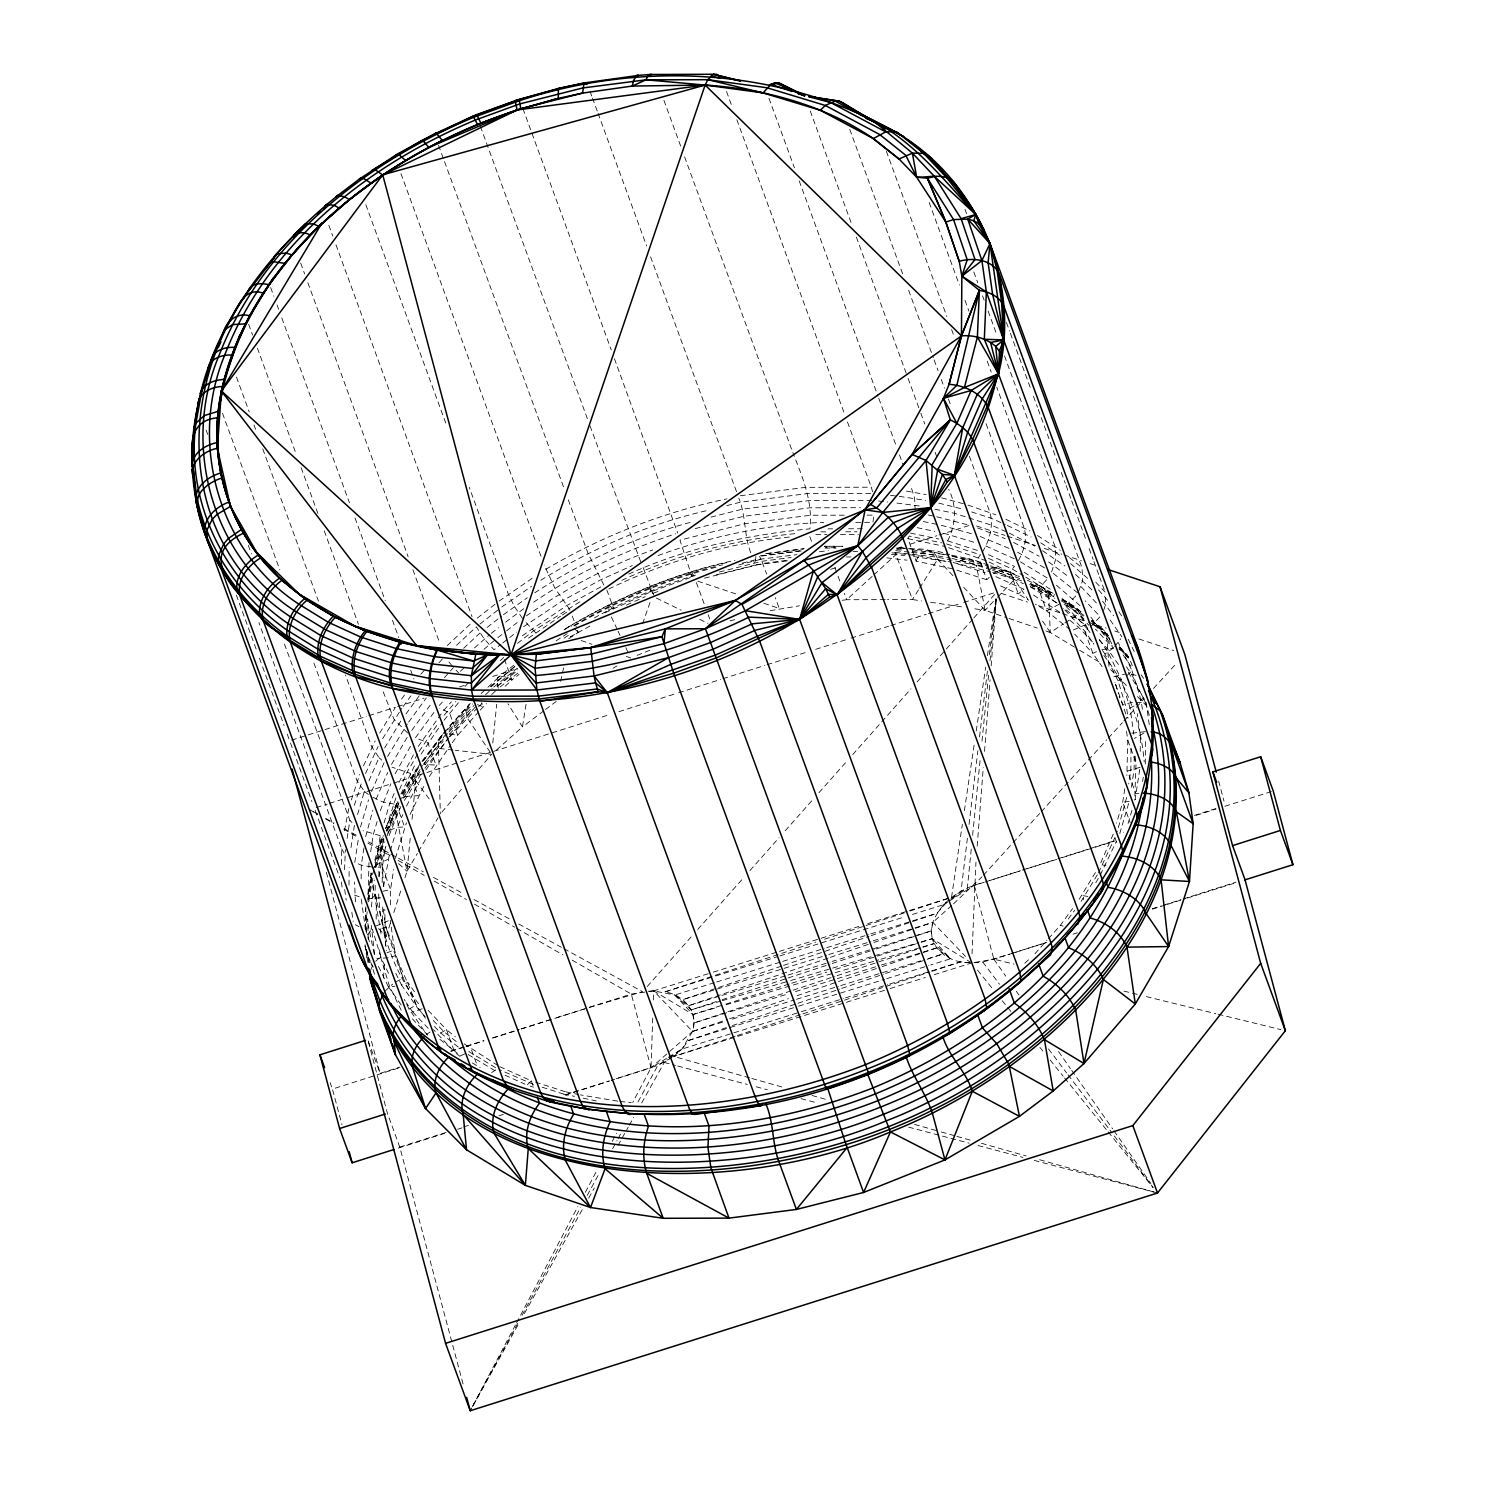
<?xml version="1.0" encoding="UTF-8"?>
<svg xmlns="http://www.w3.org/2000/svg" width="1485" height="1485" viewBox="0 0 1485 1485"><rect width="100%" height="100%" fill="white"/><g stroke="black" fill="none" stroke-linecap="round" stroke-linejoin="round"><path stroke-width="0.75" stroke-dasharray="5 3.75" d="M341.55 864.344L341.699 848.807L258.947 622.679M344.539 869.672L345.392 849.661M348.994 885.171L349.161 867.574M355.416 901.822L354.581 881.979M361.152 878.934L361.282 865.124L363.992 847.619M365.199 929.146L365.681 908.245M365.644 928.682L365.848 906.648M366.22 931.745L367.073 911.697M368.224 939.225L367.742 919.401M374.703 954.632L371.25 925.378M371.417 906.889L374.22 880.048M375.204 885.301L375.074 898.666L381.255 935.067M376.188 919.141L376.429 894.1L367.909 901.933M378.694 893.896C380.197 934.121 394.861 973.566 419.717 1005.215M378.861 876.243L378.935 867.407L383.446 838.171M382.183 882.424L382.332 867.11L385.413 847.044M382.74 906.908L382.592 922.556L386.601 950.697M390.406 904.885L390.555 889.571L393.636 869.505M1126.521 731.251L1127.82 740.365L1126.837 775.467M1131.032 748.384L1130.828 770.455L1128.749 783.95M1134.243 756.273L1134.113 769.638L1131.329 787.792M1135.06 755.995L1136.044 762.844L1134.707 800.155M1140.22 751.466L1140.387 735.595L1137.25 713.654M1145.288 764.033L1145.529 738.713M915.187 510.45L914.593 498.069L910.602 485.317M749.609 1077.85L673.837 1056.448L681.968 1049.06L692.548 1031.425C698.897 1011.972 683.545 994.523 664.872 991.924L713.004 976.035M972.025 953.816L975.942 862.339M652.713 1018.005L651.024 1067.789L632.721 1102.483M653.326 999.906L653.641 990.866L711.018 972.842M969.612 962.521C948.08 963.542 925.025 945.722 932.821 922.371C941.212 900.987 961.5 888.03 982.959 882.647M383.52 977.965L384.392 964.099M385.58 945.629L384.782 909.228M977.186 846.153L983.274 767.578M984.536 751.391L990.068 679.759M991.145 665.893L996.342 598.863M383.613 886.601L380.624 843.48L382.944 834.941M404.941 877.802L407.02 871.305L410.287 837.373M412.032 819.293L415.744 780.85L414.872 772.219L420.589 763.104M390.332 923.373L386.156 936.385L370.916 879.974L371.027 872.957L367.463 897.887M971.246 849.049L967.366 888.086L948.934 900.894M972.619 835.275L980.174 759.522M982.012 741.145L988.639 674.58M990.012 660.806L996.194 598.808L989.159 656.37M492.779 742.964L496.695 704.298M967.385 838.208L961.055 891.148L948.692 900.652M969.055 824.398L977.872 750.742M979.525 736.931L987.506 670.181M909.952 911.029L951.532 897.311L962.354 824.379M964.378 810.699L974.531 742.333M976.239 730.936L985.706 667.136M987.395 655.739L995.86 598.771L985.112 610.335L971.487 608.312M344.483 830.728L348.808 808.49M347.119 838.375L349.903 820.333L283.264 640.945M350.98 847.582L354.432 825.177L349.903 820.333M358.182 840.194L354.767 862.377L361.282 865.124L373.607 867.314M365.663 836.668L372.828 810.253M368.985 862.525L368.02 898.555L382.035 897.738M370.656 851.759L373.31 834.514L377.134 821.502M367.779 900.318L370.916 879.974L374.053 869.3M368.243 899.706L372.011 875.222M368.818 900.393L372.846 878.025M375.371 867.481L380.253 835.702L383.78 835.925M379.083 876.781L381.422 861.616L385.914 846.376M383.594 886.712L389.683 852.984M1124.776 788.832L1122.716 802.216L1116.553 823.154M1126.669 797.445L1117.258 831.526M1139.737 769.471L1135.097 799.635L1138.531 797.779M1142.596 781.537L1143.264 777.156M755.865 556.411L755.252 565.005L715.51 575.085M526.061 704.298L522.442 726.908L495.062 751.299M671.925 1057.654L657.892 1065.376L611.337 1080.3L651.024 1067.789L692.548 1031.425L694.015 1022.942L692.994 1014.496L674.821 995.006L653.641 990.866L644.806 991.534M951.774 905.442L932.821 922.371L931.373 930.854L932.172 938.724L950.549 958.772L930.724 964.953M560.606 681.392L563.558 667.99M1078.611 591.383L1082.751 580.208L1082.008 567.66L1004.027 354.562M351.332 799.951L359.76 774.372M354.284 805.427L361.783 782.038M357.532 814.597L364.4 791.338L356.994 780.739L313.224 661.159M360.502 827.015L368.521 799.802M380.327 810.662L390.815 783.783M384.021 822.913L389.683 803.719L395.214 790.985M374.777 860.242L381.014 839.062M370.582 877.561L371.844 873.291M374.981 862.655L382.313 837.039M386.267 827.479L395.864 797.928M374.684 867.166L383.743 839.471M373.032 868.539L376.577 864.678L384.411 838.115M376.002 867.351L384.429 841.791M387.139 835.888L396.384 804.48L382.889 801.993L371.343 796.517M389.126 835.48L400.764 806.596M390.314 850.849L397.256 827.312L402.806 814.56M395.363 858.367L406.426 822.783M1128.6 803.534L1119.801 833.401L1123.607 832.584M1128.08 823.488L1132.554 808.323M393.822 912.514L400.764 890.814M513.903 665.15L497.735 677.717L496.862 680.408L498.31 688.372M1103.578 610.521L1105.62 604.395L1105.471 594.056M642.578 623.793L650.04 602.446M370.081 971.728L372.104 966.438L374.758 975.107M982.457 552.03C989.585 540.28 993.855 525.616 989.808 512.065L969.111 455.524M1051.584 572.041L1055.872 558.768L1054.888 546.016L996.788 387.288M363.454 765.889L375.167 740.904M365.458 773.555L378.081 746.528M368.967 780.832L379.028 757.703L371.751 746.788L345.504 675.025M371.566 791.449L384.244 762.306L379.028 757.703M376.076 799.246L387.696 772.534M395.214 773.685L410.77 745.804M398.908 782.521L413.702 754.343M399.521 789.519L406.834 772.701L418.046 753.359M400.913 794.067L415.522 763.661M380.624 843.48L382.462 839.229M386.156 830.765L398.778 803.701M398.927 802.605L386.36 831.489L397.256 827.312L404.607 826.941L396.384 804.48M387.436 830.987L399.149 806.021M388.123 833.289L399.836 808.304M406.5 806.058L421.332 777.787M410.046 814.448L424.858 784.21M1100.775 862.785L1113.472 833.623M1098.436 872.902L1114.808 837.837M1100.311 874.962L1116.107 841.884M989.307 577.331L986.801 579.763L978.578 557.283L980.545 554.815L946.056 543.77C955.672 527.379 957.565 506.441 948.674 489.289M1018.432 560.606C1023.982 550.675 1027.49 538.647 1024.019 527.416L985.836 423.039M952.609 568.811L916.134 561.163L907.91 538.684L909.247 536.048L941.713 542.86M472.378 1406.666L515.425 1325.01M516.502 1322.968L577.851 1206.6M585.368 1192.307L597.211 1169.864M612.284 1141.278L616.591 1133.111M517.708 1323.395L470.225 1410.75L518.748 1323.673M522.107 1315.264L580.616 1207.583M587.243 1195.406L599.383 1173.057M612.637 1148.666L617.055 1140.554M618.15 1138.512L621.472 1132.424M638.03 1101.944L657.892 1065.376L667.155 1059.102M524.372 1313.557L583.03 1208.27M588.673 1198.135L594.316 1188.019M618.001 1145.492L628.155 1127.264M629.287 1125.24L633.798 1117.147M641.687 1102.965L664.259 1062.48L667.804 1059.789M379.714 733.052L395.01 708.048M382.61 738.695L401.785 708.364M384.652 747.976L400.764 721.097M387.585 756.533L407.28 723.993M391.483 764.478L409.08 734.091M418.213 746.528L441.138 713.932M419.16 751.429L437.667 724.086M421.09 754.064L442.678 722.1M401.952 793.807L416.487 768.71M397.943 801.436L385.599 828.519L397.479 801.529L395.363 809.585L407.02 871.305L417.359 853.467M402.454 793.658L417.471 768.655M402.918 794.679L419.494 766.074M403.307 795.867L422.501 765.517M403.679 798.169L420.292 771.383M400.709 798.485L405.182 796.443L419.048 772.497M404.384 800.471L423.615 770.065M425.879 769.954L447.542 739.047M429.313 776.525L450.902 744.56M418.51 851.48L438.038 817.808M1095.429 872.53L1078.036 901.135M1097.322 874.832L1081.136 901.414M1095.782 882.777L1099.178 876.911M918.454 589.953L912.44 599.55L887.492 599.624M919.642 588.041L937.666 559.251C933.007 543.733 911.864 551.585 900.467 547.352M1114.715 646.532L1120.729 638.81M916.134 561.163C921.61 546.164 938.037 550.805 949.602 554.74M1075.753 595.968L1063.409 608.442M401.563 699.064L405.498 693.662M403.103 706.582L410.955 695.815M405.962 713.969L420.274 694.386M408.635 722.118L426.362 697.857M411.753 730.416L431.931 702.795M433.898 712.484L415.373 737.859L427.754 742.556L435.959 765.035L423.671 764.515L446.28 733.553L457.696 735.261L478.634 711.816M444.108 715.25L455.747 701.588M444.034 720.244L458.438 702.758M421.944 761.23L445.76 730.119M422.687 761.508L445.945 731.567M423.541 760.524L442.437 734.648L469.297 704.558L447.282 728.43M423.819 763.736L447.412 733.701M425.527 764.181L443.254 741.071M424.933 768.265L448.563 738.175M448.86 737.265L475.905 706.322M452.257 742.704L457.696 735.261L449.472 712.8L439.82 708.159M1048.41 938.706L1060.383 925.303L1072.597 908.56M1068.235 919.067L1074.676 910.249M542.155 1087.187L563.706 1094.092L565.451 1091.772L578.333 1094.464M669.568 1058.452L681.968 1049.06L688.483 1040.502L730.082 1026.339M871.194 935.624L936.905 913.294L946.929 902.026M367.593 934.696L371.194 930M1143.784 697.282L1136.006 704.855M1046.721 579.707L1038.442 588.524L1046.665 611.003L1069.85 629.473M441.843 812.091L461.464 789.333M467.497 782.335L491.628 754.343L455.264 750.278M647.2 986.523L691.676 936.33M697.802 929.406L743.818 877.486M749.944 870.563L779.087 837.688M785.231 830.765L812.833 799.598M818.959 792.674L846.58 761.527M852.706 754.603L910.992 688.836M917.117 681.931L944.738 650.764M946.261 649.038L972.341 619.616M973.863 617.89L996.88 591.921M420.83 674.209L425.434 669.048M438.947 662.848L443.532 657.707M444.423 677.624L448.953 672.575M450.456 670.886L453.463 667.508M439.337 705.412L442.252 702.127M443.737 710.368L451.347 701.848M465.046 686.497L469.613 681.374M447.468 729.859L470.671 704.8M449.212 730.267L472.731 703.927M448.953 731.994L474.031 705.449M449.398 734.203L472.861 709.162M450.103 736.467L476.889 708.345M480.138 710.146L486.505 703.649M1034.952 953.778L1046.925 940.376M953.481 903.901L981.956 876.874M983.516 875.166L1011.582 844.334M1013.141 842.626L1039.667 813.502M1041.226 811.794L1106.733 739.846M1108.293 738.119L1122.344 722.712M1123.904 720.986L1134.818 708.995M1136.378 707.287L1144.174 698.73M1153.529 688.446L1176.937 662.755M499.795 1066.694L531.277 1080.82L527.027 1085.071L533.542 1087.168M384.819 991.312L392.653 984.091M997.475 597.341L1014.478 579.466L1009.392 572.263L990.625 565.729M1127.022 675.489L1132.015 670.737L1118.298 642.634M447.263 645.529L471.989 622.512M456.582 645.251L476.314 626.874L484.184 638.884L494.041 649.762L500.983 644.341M463.654 648.258L479.971 633.037M474.476 647.924L489.549 634.708M460.369 671.276L465.418 666.561M483.943 649.298L496.046 639.088M500.315 660.639L503.712 657.484M470.17 703.407L465.752 709.366L466.995 717.552L490.403 752.505M481.14 693.532L486.208 688.817M487.897 687.239L499.74 676.213L506.849 677.216L511.935 679.963L519.008 674.431M490.31 686.497L514.961 666.264M491.052 686.868L514.924 666.468M485.558 694.72L492.129 688.576M493.781 687.054L517.077 668.361M497.048 686.348L517.69 668.733M478.523 706.804L481.827 703.723M491.721 694.516L496.658 689.912M505.16 686.274L511.935 679.963L504.454 659.526M1024.78 963.245L1029.866 958.512M375.649 961.352L380.513 956.841L379.25 948.024M872.178 576.384L846.654 599.717L842.144 600.293M873.867 574.843L895.993 554.61L904.773 555.594M1090.454 626.967L1100.162 616.609L1085.275 600.868M442.437 734.648L438.316 740.105L440.34 813.836M565.024 629.324L569.832 626.02C621.194 595.986 676.677 572.672 735.001 560.309M1113.509 647.831L1104.951 654.031L1118.094 680.984L1126.855 709.607L1128.08 718.165M477.279 618.131L497.327 602.465M499.146 601.035L534.526 576.7M479.952 624.034L499.944 608.423M501.763 606.994L531.426 586.389M487.191 627.394L501.652 616.108M503.452 614.697L527.286 597.712M491.331 633.297L498.477 627.71M505.642 622.122L523.964 608.553M497.809 637.715L504.863 632.202M506.626 630.828L517.207 622.549M502.71 642.968L507.926 638.903M509.671 637.548L516.613 632.127M523.555 626.707L562.759 600.553L600.812 579.744L632.332 565.562M522.386 635.747L566.527 605.676L603.931 585.201L588.116 553.571L568.217 499.647M517.485 643.358L533.542 630.809L582.027 600.497M528.493 638.123L560.495 616.256M497.586 686.126L517.615 670.477M500.129 686.961L520.177 671.294M988.472 565.024C978.448 562.499 965.584 553.497 956.878 563.706L985.242 572.783M491.646 1072.597L497.456 1068.792M497.735 677.717L499.74 676.213M543.751 710.851L522.442 726.908L507.963 703.779M545.515 709.514L556.17 701.477M1143.858 733.07L1134.41 738.453M912.458 914.426L943.402 904.736L947.077 902.175M430.056 1032.019L426.678 1034.358L409.08 1009.095L404.328 999.349M669.011 1057.84L681.968 1049.06L799.134 1012.38M540.781 580.264C592.589 548.262 649.335 523.5 708.865 510.172M534.73 592.831C583.327 561.07 636.991 536.289 693.198 521.625M533.635 602.205C577.201 572.467 625.63 550.415 675.582 533.802M526.321 615.904C565.507 588.858 607.829 566.082 652.695 549.951M562.407 614.994L570.073 609.964L554.944 588.227L544.178 564.968M564.077 629.788L569.832 626.02L571.762 626.559M556.077 640.852L567.214 633.649M564.059 638.197L569.683 634.503L570.444 636.731L591.828 625.037M568.699 638.736L578.296 632.443L576.05 626.317M1045.923 631.014L1050.266 632.499L1063.074 624.145M1064.912 622.957L1079.558 613.416L1083.159 616.312M376.577 864.678L387.789 859.407M993.465 573.841C1001.465 566.695 1011.545 572.653 1019.397 576.737M943.402 904.736L947.244 902.323M949.156 901.117L974.16 885.45L987.339 881.273M1090.046 632.647L1087.558 629.083L1084.644 630.884L1092.867 653.363L1102.148 666.672M666.487 1058.415L651.024 1067.789L631.311 994.059L571.001 959.496M668.436 1057.246L681.968 1049.06M613.027 668.25L616.943 665.967M409.08 1009.095L416.19 1004.955C405.256 972.192 384.838 942.381 383.334 906.871M1134.039 705.988L1126.855 709.607M1073.339 629.956L1085.052 624.962L1088.208 628.303M545.775 569.33C601.852 536.141 663.108 512.139 726.926 498.867M568.718 626.893C618.818 597.824 672.594 574.342 729.358 562.035M573.767 625.463C620.303 598.659 670.051 576.57 722.62 564.838M574.435 625.872C619.858 599.903 668.343 578.352 719.445 566.49M594.371 617.89C627.32 599.439 662.588 584.96 698.748 574.157M604.952 612.804L650.764 591.828L694.015 576.254L691.472 571.335L692.214 575.827M376.113 925.972L388.346 920.793M434.474 1026.469L440.637 1033.003L446.447 1029.662L455.357 1036.771M1099.234 639.552L1108.014 652.156L1121.286 679.35L1114.919 682.339M395.771 981.826L403.159 978.244L394.472 949.88L386.249 927.401L379.362 928.886M1096.487 651.692L1092.867 653.363L1074.657 634.114M628.73 574.064C685.754 548.206 747.697 534.73 809.863 528.864C813.093 502.19 802.475 476.759 792.804 452.554M621.807 580.338C677.253 554.351 737.47 539.129 798.317 533.319M608.85 588.97C665.855 561.311 727.557 542.953 790.67 536.92M626.354 605.137L632.629 602.316M634.726 601.369L645.195 596.673M422.204 1008.779L412.737 1011.953L406.37 1002.802M1059.083 604.246L1046.665 611.003L1035.323 604.154M637.084 655.368L652.082 649.372M386.898 952.85L394.472 949.88L390.258 920.199M1140.072 767.318L1127.523 770.993L1135.747 793.473L1143.896 793.138M1113.899 676.696L1125.073 674.06M658.115 555.538C711.111 536.233 767.281 524.242 823.692 522.404M657.966 591.513L651.469 593.851L649.353 586.482L652.88 593.499M649.168 991.497L653.641 990.866L692.548 1031.425L727.409 1019.508M729.581 1018.766L788.405 998.644M797.111 995.655L836.333 982.253M838.505 981.511L879.9 967.348M882.071 966.605L936.552 947.968L950.549 958.772L933.991 943.625L922.946 946.873M714.471 982.662L674.821 995.006L688.762 1005.642L828.24 958.066M830.412 957.305L871.806 943.179M873.997 942.437L913.219 929.053M915.391 928.311L932.821 922.371L965.51 956.433M732.272 1025.597L795.774 1004.008M797.965 1003.266L839.582 989.121M841.772 988.36L883.371 974.216M885.561 973.473L924.988 960.071M927.16 959.329L942.492 954.112L927.011 958.902M395.79 973.306L401.488 984.963L407.967 982.476L414.612 991.999M781.407 966.141L682.859 999.646L826.644 955.189M783.597 965.399L869.003 936.367M391.669 956.878L394.936 955.765L403.159 978.244L416.19 1004.955L425.471 1018.264M715.195 975.311L815.859 942.084M824.602 939.188L907.762 911.753M674.821 995.006L691.249 1009.837L719.891 1000.426M722.1 999.702L785.973 978.689M788.182 977.947L830.041 964.192M832.231 963.468L874.09 949.695M876.298 948.971L931.373 930.854L832.12 961.445M790.892 990.922L694.015 1022.942L786.604 994.319M793.083 990.198L834.923 976.369M837.113 975.645L920.793 947.987M922.983 947.263L933.991 943.625M735.112 1036.233L673.837 1056.448L735.613 1037.05M737.303 1035.509L800.768 1014.571M802.939 1013.847L842.329 1000.853M844.519 1000.129L929.87 971.97M932.06 971.264L960.517 961.872L969.482 962.725M398.37 1068.105L332.436 1089.062L341.995 1124.813M451.106 1051.343L464.304 1047.148M466.494 1046.461L484.073 1040.874M492.871 1038.071L519.23 1029.699M521.439 1028.994L587.373 1008.037L554.183 1018.413M589.564 1007.331L642.597 991.702L563.409 948.414M985.168 881.942L1020.399 870.73M1022.59 870.043L1055.631 859.537M1057.84 858.831L1115.087 840.621M1194.367 815.395L1216.382 808.397M398.296 1148.109L444.442 1133.445M457.621 1129.25L462.021 1127.858M565.302 1095.02L609.258 1081.061M973.937 962.763L982.773 962.076L1009.262 954.261M1011.471 953.556L1046.702 942.344M1152.397 908.727L1161.214 905.924M1163.423 905.237L1181.039 899.632M1183.229 898.926L1236.077 882.109M291.561 740.161L366.702 716.364M368.911 715.659L395.437 707.268M397.646 706.563L424.153 698.154M459.515 686.961L466.142 684.863M492.667 676.455L516.966 668.751M830.783 569.33L837.41 567.233M897.07 548.318L901.488 546.925M910.324 544.123L936.849 535.732M939.058 535.027L970.002 525.226M316.231 807.58L327.275 804.072M329.503 803.366L344.966 798.466M347.174 797.779L364.846 792.173M367.055 791.468L391.372 783.764M393.581 783.059L610.149 714.452M618.985 711.649L676.436 693.458M678.645 692.752L720.633 679.443M722.842 678.738L764.831 665.447M767.04 664.742L806.819 652.138M815.673 649.335L848.807 638.828M851.016 638.142L888.587 626.243M890.796 625.538L926.157 614.326M928.366 613.639L961.519 603.133M963.728 602.427L994.672 592.626M653.641 990.866L692.994 1014.496L723.715 1004.77M725.905 1004.083L789.537 983.905M791.746 983.218L826.848 972.1M835.628 969.315L919.011 942.901M921.201 942.195L932.172 938.724L971.728 962.93L993.855 959.162L1013.642 952.906M989.548 880.586L1024.724 869.467M1026.933 868.781L1059.919 858.367M1062.109 857.662L1114.901 840.993M1196.26 815.302L1216.066 809.065M1224.847 806.281L1273.239 791.004M463.06 1383.927L399.762 1147.07L387.436 1113.36L367.742 1039.649L380.067 1073.358L399.911 1067.084M450.586 1051.102L463.821 1046.925M466.03 1046.22L483.646 1040.669M492.463 1037.885L518.915 1029.532M521.124 1028.845L551.975 1019.1M589.452 1007.275L631.311 994.059L646.94 991.813M1015.851 952.219L1046.628 942.492M1073.024 934.158L1077.423 932.766M1152.193 909.154L1165.391 904.996M1167.581 904.309L1185.178 898.741M1187.369 898.054L1235.761 882.777M399.762 1147.07L446.057 1132.461M463.691 1126.892L470.3 1124.813M498.941 1115.773L503.359 1114.381M565.061 1094.909L609.147 1080.987M713.227 972.155L777.212 952.052M779.421 951.365L858.85 926.417M867.685 923.633L907.391 911.159M909.6 910.472L951.532 897.311M664.872 991.924L713.505 976.703M715.714 975.998L777.602 956.637M779.811 955.932L903.604 917.192M801.343 1011.693L843.35 998.551M845.559 997.846L887.566 984.703M889.775 984.017L960.517 961.872M737.822 1036.363L887.881 989.251M890.09 988.564L925.396 977.483M934.213 974.717L971.728 962.93M716.68 981.975L780.535 962.057M782.744 961.37L824.583 948.321M826.792 947.634L868.632 934.585M870.823 933.898L936.905 913.294M688.483 1040.502L796.387 1006.849M798.596 1006.162L884.485 979.376M886.675 978.689L928.515 965.64M828.853 954.502L870.897 941.509M873.106 940.822L912.922 928.515M915.131 927.828L932.821 922.371M795.44 991.59L835.127 979.32M837.317 978.634L879.213 965.696M881.422 965.009L936.552 947.968M692.548 1031.425L723.511 1021.847M732.365 1019.118L794.289 999.962M796.517 999.275L838.542 986.263M840.751 985.576L924.802 959.588M688.762 1005.642L719.65 996.138M721.858 995.451L785.806 975.719M788.015 975.051L829.911 962.132M691.249 1009.837L719.984 1001.354M722.193 1000.704L788.516 981.139M790.725 980.49L918.918 942.641M921.127 941.991L932.172 938.724M692.994 1014.496L717.311 1007.35M726.165 1004.751L878.712 959.867M880.939 959.217L920.737 947.523M726.74 505.642L740.143 502.246L807.394 493.577L870.767 493.447M710.962 517.114L742.017 509.244L808.824 500.631L871.769 500.519M695.277 528.586L743.614 516.335L809.752 507.814L860.446 507.703M742.277 563.131L755.327 559.826L796.981 554.648M738.732 564.931L761.081 559.27L766.706 574.138M719.408 572.022L761.935 561.256L791.152 557.488M704.558 578.185L762.789 563.446L789.76 559.956M729.952 620.86L736.671 619.152M770.269 610.669L799.45 605.806M1101.87 649.613L1113.416 648.11L1095.466 629.139M1052.958 593.276L1039.351 585.647L1029.551 586.445L1057.116 603.058M382.889 891.278L390.555 889.571L382.332 867.11L378.935 867.407M1131.811 733.163L1147.682 731.362M405.182 796.443L418.195 795.7L409.971 773.24L392.021 767.188M1129.231 801.417L1122.716 802.216L1130.196 822.634M388.198 957.769L376.837 958.493M740.365 495.749L805.538 487.34L871.324 487.21L873.031 493.447M765.796 553.627L804.22 548.67M767.151 553.589L803.756 548.875M760.32 555.836L802.605 550.378M761.712 556.058L801.881 550.879M819.404 551.752L828.389 550.582M787.403 560.866L755.252 565.005L753.749 560.922M378.471 966.438L388.272 986.523L394.899 986.337M844.352 515.184L810.235 515.258L744.987 523.667L679.944 540.15L691.954 576.588M867.091 515.146L873.923 515.128L872.939 522.312L852.798 522.349M828.11 528.846L832.677 528.827M848.659 528.79L862.358 528.771M820.815 531.853L827.59 531.834M845.689 531.797L856.994 531.779M815.785 534.526L826.996 534.507M840.436 534.489L858.367 534.452M824.565 546.332L842.849 546.294L824.342 546.22L826.421 547.705L835.442 547.687M824.917 548.076L836.148 548.058M853.021 551.585L857.587 551.585M891.464 554.629L895.993 554.61L912.44 599.55L921.517 600.905M846.413 556.968L850.905 556.949M885.208 599.624L846.654 599.717L844.297 593.295M1102.928 865.161L1105.972 865.198M1149.316 715.287L1145.399 702.461L1131.032 702.572L1123.143 704.8L1119.133 696.576M354.451 895.047L360.985 897.348L365.421 928.571L372.401 929.294L381.385 958.679L390.072 976.462M906.407 491.108L926.213 494.616M890.536 495.396L897.088 496.12M899.279 496.361L925.582 500.371M878.6 501.02L887.77 502.041M896.94 503.062L919.66 506.014M899.724 547.724L926.714 550.712L949.398 555.464M896.346 548.095L903.251 548.856M912.44 549.877L944.052 554.48M896.68 549.45L903.325 550.174M912.198 551.158L951.031 558.323M909.377 552.16L894.063 550.471L895.993 554.61M911.567 552.42L935.643 555.093M895.102 552.439L936.738 557.061L976.369 565.377L985.112 610.335L1006.83 617.723M892.002 552.81L919.623 555.891L945.926 561.404M913.535 556.559L950.883 562.017M886.823 557.896L907.112 560.161M439.356 748.496L452.999 750.018M617.723 1101.165L580.487 1094.909M619.969 1101.425L631.255 1102.668M1087.874 896.439L1082.101 895.548L1083.604 899.632M930.612 602.26L962.41 606.975M1092.793 624.684L1100.96 627.45L1107.439 634.002M380.253 835.702L363.12 830.69M941.638 497.846L965.751 504.362M938.78 503.137L962.874 509.151M934.937 509.206L954.577 513.327L991.405 525.133L1007.35 532.28M928.106 514.942L934.603 516.297M936.757 516.761L969.055 525.189M923.28 521.513L939.077 524.818M941.341 525.3L971.654 533.765M917.08 527.658L934.863 531.389M943.755 533.245L975.404 542.656M910.509 533.096L938.91 539.055M907.91 538.684L944.386 546.332M951.774 555.186L969.111 558.824L983.348 563.91M951.662 555.947L988.62 566.286M952.813 556.318L972.489 560.439L976.369 565.377M952.293 558.49L988.323 567.586M953.073 562.481L990.421 571.762M563.706 1094.092L574.528 1096.357M583.197 1098.176L596.19 1100.905M974.16 885.45L993.855 959.162L1014.032 964.118M1123.904 991.089L1137.361 994.393M1146.327 996.602L1215.844 1013.661M1218.09 1014.218L1280.868 1029.625M1126.41 666.765L1131.626 674.246L1137.566 675.731M664.259 1062.48L675.471 1065.432M677.717 1066.026L747.215 1084.421M756.181 1086.797L767.392 1089.767M801.028 1098.659L816.713 1102.817M908.634 1127.152L969.167 1143.172M978.132 1145.548L1022.979 1157.409M1034.191 1160.379L1157.502 1193.012L1037.143 1159.024M751.837 1078.481L783.059 1087.28M812.017 1095.466L827.628 1099.865M914.556 1124.405L939.077 1131.329M941.304 1131.96L954.669 1135.747M956.897 1136.378L970.28 1140.146M981.418 1143.283L1026.005 1155.887M1060.383 925.303L1063.074 926.139M967.942 505.067L995.841 514.775M971.598 511.954L991.219 518.228L1005.271 524.539M977.631 527.936L1005.178 538.647M980.119 536.475L1009.28 548.466M947.653 540.874L978.114 550.638M948.674 547.705L986.968 561.052M992.036 566.695L1009.392 572.263M990.755 566.954L1020.084 578.76M990.495 568.272L1012.325 575.27M961.222 560.365L990.514 569.739M992.611 570.407L1021.569 580.876M992.611 572.467L1014.478 579.466L1028.53 600.293M956.897 570.184L986.801 579.763M535.547 1082.175L565.451 1091.772L566.954 1095.856M533.523 1084.421L499.443 1069.683M976.573 525.968L1004.974 535.38M1007.164 536.104L1035.546 545.515M1044.289 548.41L1061.775 554.202M1063.947 554.926L1081.433 560.717M1090.157 563.613L1094.538 565.061M1001.243 593.369L1027.453 602.056M1038.386 605.676L1060.216 612.915M1062.406 613.639L1086.426 621.602M1088.616 622.326L1106.102 628.118M1114.827 631.014L1119.207 632.462M1138.865 638.977L1173.818 650.56M697.802 581.192L737.414 594.427M763.828 603.263L779.235 608.404L775.318 597.694M1009.002 618.465L1037.235 628.062M581.192 640.518L591.958 644.304M626.354 656.426L630.661 657.929M477.427 704.614L483.126 706.804L481.623 702.721M1005.902 519.286L1029.81 530.906M1007.294 525.43L1031.128 537.032M1009.354 533.171L1034.859 546.09M1013.568 542.415L1039.203 556.244M1017.559 552.179L1047.835 569.794M985.817 545.997L1014.348 558.787M988.472 554.722L1014.515 566.416L1010.06 571.409L1018.283 593.889L1027.75 599.587M988.49 558.379L1012.306 569.071L1023.759 575.976M989.066 561.998L1019.527 577.108M1027.379 580.319L1043.38 587.503L1048.688 594.817L1050.266 632.499L1077.72 649.093M1030.404 583.382L1054.183 595.225M1029.606 584.496L1053.515 596.098M996.788 571.744L1023.406 583.679M1030.571 586.686L1054.48 598.307M995.822 576.681L1023.945 589.304L1018.283 593.889L999.386 585.406M504.974 1075.196L525.022 1084.18M656.389 598.065L681.132 610.205M699.676 619.319L707.918 623.366M1119.115 649.261L1123.867 651.692L1128.749 657.224L1119.523 647.479M355.305 924.71L358.962 926.677M325.846 818.551L333.976 822.987M344.13 828.537L358.33 836.315M368.484 841.865L388.792 852.965M390.815 854.079L423.318 871.825M433.453 877.375L463.914 894.026M474.068 899.576L510.617 919.568M518.748 924.004L561.386 947.3M325.698 818.885L333.735 823.507M343.796 829.261L357.866 837.336M367.909 843.09L390.035 855.768M398.073 860.372L424.209 875.37M434.27 881.125L466.438 899.557M474.476 904.179L514.701 927.215M516.706 928.366L562.945 954.874M1037.532 535.547L1060.309 550.341M1040.744 542.823L1061.552 556.411M1042.507 550.712L1064.838 565.915M1048.651 561.943L1068.532 576.681M1020.381 561.794L1047.835 578.333M1024.149 572.226L1050.211 589.248M1062.517 599.049L1082.992 613.138M1025.671 577.127L1040.948 586.334L1053.552 596.376M1039.351 585.647L1054.536 594.798M1062.128 599.383L1074.008 605.973L1082.695 613.491M1061.886 599.884L1077.275 609.166L1089.396 631.626M1061.218 600.738L1078.574 611.207M1034.618 585.276L1055.241 597.712M1030.887 583.958L1056.28 602.743M1064.114 604.117L1079.558 613.416M1033.616 595.132L1059.733 612.21M1079.688 650.281L1101.257 663.312M497.902 1065.543L464.267 1043.881M495.544 1067.641L468.815 1051.529L471.395 1049.579L477.372 1065.914M494.969 1070.704L466.049 1053.273L460.573 1055.816L438.168 1037.959M472.341 1062.907L480.175 1067.641M407.595 732.977L393.933 719.13L382.313 689.523M364.4 791.338L369.746 795.607M1069.349 557.562L1082.008 567.66M1070.574 563.613L1087.818 578.556M1075.586 574.491L1091.902 589.879M1053.329 573.451L1077.832 592.998M1056.448 585.22L1079.966 605.602M1091.976 620.303L1108.59 635.543M1091.735 620.674L1104.376 630.754L1112.395 644.824M1083.994 615.533L1069.72 603.95L1064.615 603.356L1083.957 618.781M1091.067 620.99L1110.297 637.715M1062.072 598.696L1068.847 604.098L1088.913 625.333M1094.018 624.962L1109.759 638.309M1066.007 609.778L1085.052 624.962M1069.924 620.34L1078.426 627.115L1093.907 643.488M456.211 1041.486L443.625 1031.444L432.915 1020.121M440.637 1033.003L459.273 1047.872M456.452 1053.552L460.016 1056.41M535.565 632.61L524.762 621.194M381.645 848.139L390.109 855.861M398.574 863.583L407.02 871.305M1110.669 669.642L1126.428 685.513M1137.473 696.632L1146.921 706.155M378.545 928.626L386.156 936.385M574.621 628.675L578.296 632.443M456.081 670.181L458.679 672.835M1095.856 582.287L1105.081 592.051M1098.547 589.916L1108.72 601.611M1102.575 601.165L1113.583 615.811M1080.95 586.594L1097.545 604.154M1119.727 646.996L1127.393 655.126M1090.955 617.222L1112.246 645.994M1119.282 646.847L1130.066 660.602M1118.985 648.073L1129.751 659.47L1132.294 665.688M1096.413 625.241L1110.037 639.664M1099.253 639.979L1107.142 648.332L1119.95 666.709M1066.137 606.418L1087.558 629.083M1064.931 610.038L1084.644 630.884L1093.925 644.212M428.237 1010.431L446.447 1029.662L454.651 1052.141L433.434 1029.68M425.211 1016.668L419.03 1010.134L401.488 984.963M412.737 1011.953L428.441 1028.548M412.366 1018.84L428.738 1036.159M937.666 559.251L952.962 575.735M963.691 587.262L985.112 610.335M612.136 608.163L608.646 604.785L608.943 610.632M448.953 661.939L452.331 666.115M977.538 970.113L993.502 989.901M1002.208 1000.686L1010.914 1011.471M1039.946 1047.408L1042.841 1051.009M1050.099 1059.993L1063.167 1076.179M1064.615 1077.962L1106.715 1130.104M1108.163 1131.886L1153.14 1187.61L1109.982 1130.196M982.773 962.076L999.553 984.258M1048.484 1048.911L1066.638 1072.931M1068.049 1074.769L1108.571 1128.34M415.744 780.85L430.761 801.009M522.497 618.428L514.274 606.233L508.26 593.926L469.279 487.377M993.855 959.162L1005.735 976.128M1016.278 991.219L1018.933 994.987M1058.527 1051.566L1070.407 1068.55M1071.725 1070.425L1112.636 1128.878M1113.954 1130.772L1150.912 1183.582M1118.818 611.764L1123.829 618.948M1110.149 619.95L1121.955 636.898M1141.111 674.803L1143.617 678.385M1123.068 654.941L1132.294 668.157M1102.464 650.467L1104.951 654.031M1103.875 655.46C1127.746 685.847 1141.093 723.492 1144.192 761.861M388.272 986.523L401.228 1005.104M1042.6 621.138L1050.266 632.499M1128.377 672.185L1145.51 701.495M341.699 848.807L344.687 854.172M759.485 556.337L761.081 559.27M1128.192 639.255L1134.206 651.581M1131.626 674.246L1145.399 702.461M401.173 1010.171L389.534 986.356L380.513 956.841M368.206 956.915L373.18 967.088M611.356 616.925L617.147 629.232M618.113 631.292L620.043 635.394M625.835 647.683L628.73 653.846M643.172 567.567L653.586 595.021M640.722 561.794L589.415 424.283M367.89 962.41L366.052 949.509L367.612 953.76M370.749 962.261L373.106 968.628M965.046 209.366L966.624 213.71M1006.422 322.431L1009.596 331.136M1010.394 333.308L1030.293 387.659M1033.467 396.365L1037.458 407.243M1038.238 409.414L1058.137 463.765M1061.33 472.471L1065.302 483.33M1066.1 485.521L1070.871 498.552M1071.669 500.742L1085.999 539.872M1089.173 548.578L1093.146 559.437M1093.944 561.608L1098.714 574.658M1099.513 576.83L1104.283 589.879M973.789 271.941L977.78 282.8M982.55 295.849L984.147 300.193M988.119 311.07L996.88 334.997M1115.662 684.381L1127.134 717.886M1127.82 740.365L1136.044 762.844M929.164 202.461L959.403 285.083M964.972 300.304L968.944 311.182M987.247 361.189L991.219 372.067M886.359 151.247L946.836 316.491M951.607 329.54L954.001 336.055M1114.957 837.707L1117.203 843.833M849.754 129.362L903.066 275.059M908.634 290.28L933.304 357.681M934.102 359.853L938.075 370.73M941.267 379.418L944.441 388.123M948.432 399.001L950.808 405.516M810.216 110.948L851.592 224.012M856.362 237.062L907.298 376.225M908.077 378.397L920.013 411.011M920.811 413.183L924.802 424.06M935.142 452.312L937.518 458.846M768.97 98.27L794.438 167.861M799.208 180.91L877.988 396.161M878.786 398.351L896.29 446.187M899.464 454.874L903.437 465.752M726.518 91.476L732.086 106.697M736.857 119.747L844.278 413.275M847.452 421.981L871.324 487.21M663.906 100.293L681.411 148.129M684.585 156.835L792.006 450.382M834.904 567.586L837.243 574.027M838.041 576.161L840.38 582.584M809.808 536.586L812.796 544.754M590.12 91.587L591.698 95.95M592.496 98.121L597.286 111.171M598.065 113.343L646.606 245.972M650.597 256.849L736.523 491.683M750.76 552.754C743.855 535.361 746.12 515.629 738.788 498.106M696.391 582.603L705.004 606.14M708.122 614.679L709.7 618.967M522.924 108.628L611.263 349.977M614.437 358.683L677.717 533.041M480.398 126.392L588.617 422.093M606.808 589.879L613.546 608.256M438.502 145.214L564.226 488.769M572.319 616.108L575.308 624.275M400.95 173.578L541.004 556.281M365.83 204.707L447.004 426.492M328.816 225.237L332.807 236.096M335.981 244.802L472.044 616.628M300.694 263.105L304.666 273.982M307.841 282.67L408.115 556.652M412.886 569.702L439.931 643.618M270.66 287.533L273.853 296.22M277.027 304.926L278.623 309.27M281.797 317.976L349.439 502.784M355.008 518.005L385.246 600.645M392.411 620.21L398.778 637.603M410.714 670.218L413.888 678.923M531.277 1080.82L533.505 1086.946M248.645 324.213L252.617 335.09M257.388 348.14L296.387 454.688M301.158 467.738L317.864 513.402M324.231 530.795L358.442 624.294M236.486 377.134L249.22 411.939M253.991 424.97L255.587 429.332M262.752 448.897L318.44 601.109M222.509 413.275L279.793 569.832M206.081 430.019L207.677 434.363M248.255 545.255L251.448 553.961M236.356 595.077L256.255 649.446M259.429 658.133L261.824 664.667M262.604 666.839L284.099 725.552M287.273 734.24L289.668 740.774M290.466 742.946L311.943 801.659M315.136 810.346L317.512 816.88M318.31 819.052L339.805 877.746M330.078 1082.639L331.656 1086.927M1132.015 670.737L1141.148 700.586L1142.745 711.723M1121.286 679.35L1130.122 708.234L1133.797 734.128M1115.588 684.511L1118.261 693.235M365.421 928.571L369.988 943.495M364.902 946.112L367.556 954.762M366.052 949.509L370.322 965.064M1218.647 781.11L1224.011 801.139M326.329 872.233L380.067 1073.358M374.201 954.057L365.366 911.419M1146.067 702.405L1149.613 727.26M367.166 951.142L368.781 962.577M365.05 944.664L366.906 957.899M351.852 912.31L353.152 921.442M344.687 889.534L346.209 900.244M341.383 882.109L342.311 888.55M1106.678 635.06L1109.091 668.064M317.734 814.114L309.604 809.678L317.642 814.281"/><path stroke-width="1.5" d="M305.762 223.66L294.253 234.593L293.083 237.526L305.762 223.66L313.595 224.012L319.015 226.333C272.498 270.975 235.15 327.313 221.395 391L511.007 654.904L535.101 668.269L591.68 661.419L663.943 643.655L705.431 628.73L803.942 560.365L870.563 504.436L912.087 454.447L943.458 398.296L949.082 384.299L961.445 335.814L961.853 276.154L959.236 261.304L945.815 222.026L916.672 177.216L899.038 159.006L873.347 138.588L820.24 110.243L763.067 92.887L705.134 85.053L632.313 86.056L582.584 93.091L520.752 108.758L477.483 124.48C427.587 145.307 380.346 172.854 339.193 208.067L334.181 205.357L327.071 204.373C253.397 266.799 190.525 357.495 193.57 457.696M193.44 471.005L196.15 502.041L204.93 533.672L355.416 945.184C382.443 1013.086 442.363 1063.353 509.652 1088.95L513.569 1090.231C476.332 1075.029 438.428 1055.557 411.382 1025.522L263.383 621.083C258.78 605.342 269.509 589.267 281.89 580.357L306.857 600.274L335.257 617.389L366.758 631.515L400.95 642.467C392.523 655.869 388.086 673.076 392.764 688.576L540.763 1093.016L543.269 1097.768L550.025 1101.926C751.967 1148.388 982.03 1063.798 1100.868 892.708L1103.485 885.004L1102.334 879.733L954.335 475.293L962.781 427.643L977.26 394.323L998.477 373.849C1024.613 271.885 965.547 154.143 865.959 118.466M885.654 128.787L839.489 101.258L808.991 96.488L839.489 101.258L843.257 102.985L876.02 122.977L912.384 153.122L916.672 177.216L927.438 178.2L953.556 219.594L967.218 259.708L961.853 276.154L979.395 290.392C989.288 291.877 1000.11 296.777 1004.008 306.634L1152.026 711.055L1151.803 755.29C1156.184 719.093 1150.095 682.19 1137.993 647.98L989.994 243.54L975.812 214.508L956.08 185.384C947.987 171.573 929.424 177.662 916.672 177.216L905.757 155.275L879.528 134.43L825.307 105.472L766.928 87.745L707.825 79.689L646.012 79.819L582.658 87.986L519.546 103.969L475.386 120.025C367.964 164.891 267.114 244.023 224.569 355.472C188.391 443.087 218.666 551.807 298.819 604.117L328.055 622.141L360.577 637.009L395.975 648.518L434.492 656.667L473.641 661.011L487.47 654.904L536.326 654.254L590.733 647.646L661.92 636.731L665.354 628.879L735.353 600.441L803.942 560.365L857.81 545.719L888.253 517.355L930.705 507.629C1005.958 421.703 1035.231 281.352 957.082 187.63L928.292 155.609L923.744 153.4L896.272 131.571L885.673 131.887L873.347 138.588A385.005 269.379 -20.1 0 0 705.134 85.053L646.012 79.819L632.313 86.056L633.445 80.803L636.619 75.512L651.674 74.38L647.738 76.236L646.012 79.819M1151.135 755.624C1162.087 918.825 1016.371 1043.862 878.099 1100.571C728.671 1159.265 513.624 1169.011 409.507 1023.332M368.41 968.276C413.944 1197.244 718.257 1206.21 890.462 1131.923C1049.282 1069.274 1227.334 902.546 1162.662 715.38L1147.107 684.028M281.89 580.357C228.04 532.985 205.505 455.802 222.564 386.527C250.055 274.447 342.218 190.563 442.326 140.425L435.977 132.945L397.163 154.18L359.129 179.258L363.194 178.256L371.046 183.175M395.437 1009.689L391.186 1006.087L369.579 974.216L221.581 569.794C191.881 518.265 184.585 455.338 199.751 398.036M629.788 1114.622L624.387 1110.687L622.067 1105.954L473.269 699.064L471.58 690.135L471.32 675.712L487.47 654.904L436.794 650.022C369.431 638.698 301.975 609.407 258.446 554.944C228.207 516.372 213.32 466.568 217.757 417.749C237.247 263.42 377.617 156.055 517.188 109.964L558.286 98.381L582.584 93.091L584.088 82.937L638.513 75.401L636.619 75.512M1077.702 924.431L1079.911 917.284L1078.723 912.068L930.705 507.629L932.172 464.582L956.86 423.374L971.171 390.481L998.477 373.849L999.479 350.701L1003.693 339.916L1001.577 302.086L996.992 269.88L989.994 243.54L978.801 223.604L975.812 214.508L951.198 179.852M258.446 554.944C221.376 507.944 208.977 444.516 222.564 386.527C210.926 386.49 195.537 394.49 198.248 408.115M1119.82 860.001L1122.753 851.74L1121.639 846.376L973.64 441.936C969.594 431.615 959.978 424.636 950.344 419.865L943.458 398.296L964.452 387.474L977.39 337.021L979.395 290.392L961.445 335.814L949.082 384.299C964.656 385.469 981.696 393.061 988.416 407.985L1136.415 812.425L1137.491 817.864L1136.656 822.727L1122.029 856.381L1100.868 892.708L1097.508 895.047M1120.729 857.922C1129.899 832.398 1148.685 806.336 1146.476 778.27L998.477 373.849L984.314 339.267L986.356 291.932L981.901 260.58L967.756 219.093L953.556 219.594L945.852 222.026L927.438 178.2L934.473 176.474L975.812 214.508L977.408 218.852M193.106 455.579L193.867 427.828L195.909 423.169L202.183 389.126L213.376 354.952L224.81 329.689L232.514 324.602L245.415 323.86M355.212 626.262L416.58 645.604L511.007 654.904L535.454 660.899L590.993 654.161L661.92 636.731L674.468 675.675L826.347 1089.266L868.855 1073.971L909.952 1055.501L907.688 1045.681L759.689 641.26L741.98 604.395L735.353 600.441L511.007 654.904L463.079 652.769L436.831 649.929L399.781 642.058L355.212 626.262L299.265 594.26L256.719 552.439L230.361 506.069L220.745 472.973L218.035 449.083M1148.499 690.748C1234.629 878.025 1047.927 1058.434 886.267 1120.841C716.958 1192.603 429.388 1187.517 370.081 971.728L369.635 976.852L380.086 1012.603L395.418 1054.684L425.545 1108.534L466.531 1149.798L525.356 1185.364L590.51 1207.509L663.182 1218.294L728.986 1218.127L796.406 1209.44L863.583 1192.474L944.961 1159.915L1019.453 1116.367L1053.199 1090.955L1083.994 1063.52L1135.301 1004.008L1168.602 946.558L1189.466 881.477L1193.142 823.729L1188.891 792.804L1180.204 763.16L1162.662 715.38L1147.478 684.102L1151.135 692.752M476.741 1074.824C466.476 1084.718 458.921 1100.218 463.19 1114.567L525.356 1185.364L528.27 1148.518C523.63 1132.869 529.718 1115.699 539.5 1103.281L537.254 1097.155M211.111 363.361C210.462 351.184 224.699 346.413 234.741 347.471L249.758 315.804L273.518 277.509M196.15 502.041C198.34 475.534 174.933 421.796 217.757 417.749M663.943 643.655L665.354 628.879L705.431 628.73L745.526 610.706L857.81 545.719L882.777 512.436L926.027 460.461L950.344 419.865L912.087 454.447L870.563 504.436C884.54 511.991 896.81 523.834 903.084 538.591L1051.083 943.031L1052.345 948.154L1050.6 954.799L1027.694 975.144M193.031 442.029L193.718 435.012M192.066 466.531C191.955 453.148 205.413 444.887 217.181 442.586M873.291 138.643L899.038 159.006L912.384 153.122L923.744 153.4L946.446 177.42L975.812 214.508L967.756 219.093L973.807 220.782L989.994 243.54L988.119 262.789L992.63 294.531L1003.693 339.916L1151.692 744.356L1152.731 749.962L1146.624 788.906L1144.174 793.194M252.784 285.38C175.026 387.232 176.548 541.821 290.485 616.85L320.723 635.487L356.177 651.562L392.281 663.127L430.13 671.09L471.32 675.712L475.813 654.291L416.58 645.604L221.395 391L322.134 222.713L292.155 254.882L268.952 284.804C261.843 282.855 250.779 282.596 248.292 291.338M1143.19 797.686C1124.702 939.708 1000.871 1042.284 875.296 1093.944C738.658 1147.311 561.293 1158.3 445.259 1054.016M1151.692 744.356C1134.039 897.701 1000.983 1009.076 865.792 1064.522C713.672 1123.867 505.865 1134.818 388.309 1001.113L240.31 596.673C235.688 580.969 247.772 565.525 260.655 557.896M194.461 430.52L195.222 426.046M239.716 334.979L224.383 379.436L218.518 411.271L217.367 448.284L230.361 506.069M195.816 499.517C212.151 597.063 300.323 666.375 392.764 688.576C586.389 733.664 802.698 659.192 930.705 507.629L937.777 469.371L962.781 427.643M1009.132 988.787L1014.366 1003.08C1027.342 1012.25 1038.293 1024.854 1044.438 1039.611L1083.994 1063.52L1103.374 979.487C1097.007 964.637 1083.363 953.667 1068.606 947.764L1064.856 937.555M1012.287 988.694L984.072 1010.728L947.764 1034.544L949.602 1032.205L947.634 1023.852L799.635 619.412L813.464 570.611L803.942 560.365M1136.786 818.309L1138.624 812.035M1147.515 783.802C1117.685 905.237 1017.485 995.952 909.303 1050.563C775.281 1115.198 609.37 1138.253 472.063 1070.592L321.373 661.326C316.769 645.641 324.454 628.712 335.257 617.389M585.331 82.937L558.434 88.469L558.286 98.326L517.188 109.964L382.759 175.044L375.352 169.81L371.658 170.571L420.905 141.001L476.685 114.642L518.803 99.495L558.434 88.469L584.088 82.937L586.798 84.496M200.438 395.827L203.853 384.838M205.227 380.438L207.269 373.83M399.725 642.151C391.966 655.312 384.931 674.246 392.764 688.576L473.269 699.064L539.036 698.934L598.121 691.769L607.291 692.697L673.577 673.225L716.902 657.651L799.635 619.412L829.725 596.951L837.132 594.817L902.1 536.196L930.705 507.629L947.263 481.938L954.335 475.293L967.663 432.321L982.29 398.723L998.477 373.849L995.711 346.395C986.448 338.209 973.696 334.979 961.538 335.796L511.007 654.904L471.58 690.135L429.499 685.42L390.833 677.29L353.931 665.466L317.716 649.038L286.828 629.993C241.35 597.972 206.731 549.524 196.28 494.412C199.361 483.2 210.035 476.184 220.634 472.991M859.685 114.419C908.319 134.448 941.212 176.901 975.812 214.508L973.807 220.782L978.801 223.604L983.868 229.432M324.194 208.568L325.067 205.877L337.819 195.445L344.594 196.744L349.383 199.621M736.838 1108.682L694.312 1114.492L690.024 1110.557L539.872 701.384L536.902 690.005L511.007 654.904L705.134 85.053L707.825 79.689L713.561 74.38L740.699 80.821M967.756 219.093L989.994 243.54L1003.693 339.916L990.569 342.46L998.477 373.849L987.376 405.702L972.656 439.541L954.335 475.293L945.926 479.432L930.705 507.629L869.56 562.741L837.132 594.817L828.537 594.297L799.635 619.412L757.684 636.118L715.863 654.904L607.291 692.697L597.248 688.984L538.238 696.149L472.564 696.261L430.984 691.639L391.39 683.341L354.302 671.461L320.147 656.147L286.846 635.821C250.185 609.685 220.207 573.563 204.596 531.092C201.477 517.782 190.915 501.429 202.981 489.512C208.03 484.017 214.657 480.36 221.692 478.059M984.072 1010.728L986.783 1007.832L985.13 999.238L837.132 594.817L866.479 557.321L897.571 528.344L930.705 507.629L942.437 474.439L926.027 460.461L912.161 454.466L950.344 419.865L876.688 507.944L865.068 509.856L511.007 654.904L382.722 174.822L705.134 85.053L961.445 335.814L979.395 290.392L956.86 385.283L943.458 398.296L956.86 423.374M528.27 1148.518L590.51 1207.509L605.082 1168.732C600.367 1153.307 603.188 1136.174 610.168 1121.88L606.418 1111.671M210.313 365.421L207.956 371.64C207.38 359.351 221.599 354.302 231.827 355.101M961.445 335.814L865.068 509.856L735.353 600.441L590.733 647.59L594.056 675.953L607.291 692.697L755.29 1097.137L759.039 1104.821L760.45 1105.972L762.38 1103.429M867.481 1073.729L890.462 1131.923L944.961 1159.915L972.304 1091.252C966.011 1070.908 948.581 1056.54 942.771 1036.307M472.954 116.498L476.685 114.642L480.88 123.088L517.188 109.964L705.134 85.053M977.39 337.021L998.477 373.849L954.335 475.293L942.437 474.439L947.263 481.938M273.351 259.021L274.688 255.884L296.629 232.718L304.759 232.774L310.365 234.908M665.354 628.879L590.733 647.59L511.007 654.904L535.881 683.007L594.056 675.953L595.615 682.896L607.291 692.697L670.57 664.482L713.598 649.001L755.178 630.29L799.635 619.412L817.882 576.421L857.81 545.719L865.068 509.856L882.777 512.436L930.705 507.629L926.027 460.461M890.462 1131.923L863.583 1192.474L845.281 1142.318L827.628 1088.059M218.239 347.601L220.912 341.68M436.794 650.022C430.279 664.166 425.991 682.079 432.413 696.892L580.412 1101.332L582.825 1106.065L588.914 1110.075M200.197 393.469C203.371 383.464 214.768 379.807 224.272 379.436M223.028 333.494C226.203 321.391 236.598 312.166 249.647 315.785M989.994 243.54L981.901 260.58L961.853 276.154L986.356 291.932L1003.693 339.916L995.711 346.395L1000.89 353.022M813.464 570.611L825.679 588.71L837.132 594.817L862.488 551.51L893.302 522.794L930.705 507.629M227.595 324.788C236.412 312.147 242.092 285.677 263.198 293.158M594.056 675.953L668.343 657.707L710.981 642.355L752.19 623.83L799.635 619.412L822.059 582.603L862.488 551.51L857.81 545.719L808.675 565.042L741.98 604.395M383.687 993.131L379.455 1002.356L379.046 1007.628C472.917 1211.686 760.784 1193.216 930.352 1107.958C1072.003 1038.962 1220.818 880.364 1160.249 710.944L1151.506 704.298C1215.157 888.475 1039.927 1052.549 883.649 1114.196C720.095 1181.874 449.38 1182.821 377.413 983.775M401.971 1015.48C395.604 1022.255 391.112 1032.372 394.249 1041.635L425.545 1108.534L436.052 1092.923C432.005 1079.948 439.374 1066.341 448.359 1057.283M243.41 298.578L247.085 293.139M366.758 631.515C357.031 643.933 350.961 661.066 355.602 676.677L503.601 1081.099L509.652 1088.95L550.025 1101.926L553.961 1101.499L547.612 1099.457M365.05 630.865C355.62 642.634 349.996 658.449 353.003 673.503L355.602 676.677L430.928 694.33M1081.377 917.155L1084.05 913.479M1093.461 900.578L1096.153 896.903M1102.891 889.422C998.737 1041.412 808.36 1121.676 627.041 1113.564M249.628 289.556L277.305 253.768L286.067 253.118L292.062 254.845M1244.56 879.992L1292.934 864.715L1273.239 791.004L1260.691 756.737L1212.855 771.884L1232.569 845.615L1244.894 879.306L1285.36 1030.72L1157.502 1193.012L470.225 1410.75L445.574 1343.35L1132.832 1125.593L1260.691 963.32L1160.063 586.779L1107.643 569.405M961.853 276.154L975.014 259.522L961.092 218.666L934.473 176.474L912.384 153.122M847.137 1147.515L796.406 1209.44L779.959 1164.537C771.792 1144.991 774.223 1122.976 765.814 1103.726M269.49 263.643L265.648 268.265L269.769 262.789L273.611 261.713L284.934 263.402M511.007 654.904L535.25 675.582C609.24 669.215 682.228 650.04 748.904 617.129L799.635 619.412L825.679 588.71L829.725 596.951M1087.336 909.841L1090.324 918.008C1105.582 922.278 1120.507 932.246 1127.004 947.133L1168.602 946.558L1161.084 879.825C1154.458 864.827 1137.269 857.253 1121.695 856.102C1079.205 966.271 979.265 1044.103 872.716 1088.022C757.591 1132.721 621.454 1145.789 508.019 1089.155C497.159 1100.478 489.419 1117.444 494.041 1133.166L525.356 1185.364M365.106 630.772L333.271 616.219C322.765 626.948 315.581 642.504 318.403 657.707L321.373 661.326L354.859 674.227L390.666 685.773M1055.334 947.987L1059.789 943.012M1067.214 934.678L1071.669 929.684M423.856 1037.124C415.614 1044.865 409.34 1057.116 412.978 1068.513L425.545 1108.534M435.346 133.557L473.121 116.09L477.483 124.48M306.857 600.274C295.181 610.409 285.918 626.986 290.522 642.708L438.521 1047.148C440.878 1055.167 449.51 1056.151 455.412 1060.364M826.347 1089.266L826.384 1087.224M735.353 600.441L705.431 628.73L868.855 1073.971L867.685 1072.374M820.24 110.243L825.307 105.472L835.108 101.036L885.71 128.248M302.439 228.263L307.451 223.715M317.493 214.62L320.834 211.594M324.064 221.766L339.193 208.067M319.108 226.37L349.458 199.677L382.722 174.822L221.395 391L217.367 448.284C204.243 450.772 188.446 462.726 193.384 477.669L192.382 469.019L192.716 475.311M420.905 141.001L423.262 141.038L428.812 147.386L517.188 109.964L515.035 100.702L559.344 88.525M798.317 93.592L804.647 95.727L778.344 82.696L770.956 84.329L763.067 92.887L707.825 79.689M279.496 578.129C269.583 585.146 261.694 595.671 259.801 607.866C256.627 625.463 280.424 630.011 289.798 640.295L320.649 658.894L353.003 673.503M396.05 155.053L399.094 154.718L405.572 160.529M360.707 178.07L335.963 196.855L337.819 195.445M325.067 205.877L327.071 204.373M471.32 675.712L499.238 655.201L463.079 652.769L487.47 654.904L472.119 668.398L432.246 663.962L394.286 655.999L358.72 644.601L325.957 629.918L294.03 610.428C212.355 557.116 181.504 446.354 218.369 357.087C261.713 243.54 364.475 162.923 473.901 117.222L518.896 100.869C645.177 59.066 788.832 68.57 903.827 136.769L846.227 106.01M258.353 555.019C245.953 562.258 234.704 575.976 237.099 591.123C259.114 618.335 286.698 642.541 318.403 657.707M243.41 533.152C194.925 556.597 237.099 592.181 260.079 616.238M607.291 692.697L668.343 657.707M241.35 529.57L228.282 538.554L223.752 543.881L218.629 555.446L218.648 563.483L237.099 591.123M1017.578 984.555L1021.086 981.028L1019.768 972.192L871.751 567.753L862.488 551.51M230.379 506.441L216.866 514.515L212.151 519.472L206.786 530.498L207.399 540.763L218.648 563.483M768.877 85.517L774.706 82.715L804.647 95.727L798.206 93.536M228.727 502.116C215.975 506.868 202.647 518.803 204.93 533.672M964.452 387.474L998.477 373.849M476.574 115.013L515.388 100.906M770.715 85.388L778.344 82.696L804.647 95.727L788.294 88.896M365.57 1040.335L319.906 1054.814L339.601 1128.526L352.131 1162.792L393.896 1149.52M339.601 1128.526L385.265 1114.047M1232.569 845.615L1280.404 830.449L1260.691 756.737M961.092 218.666L975.812 214.508M943.458 398.296L971.171 390.481M218.388 411.271L204.41 415.522L195.909 423.169C185.476 500.742 223.752 579.93 288.034 623.533L318.662 642.411L352.725 657.985L389.794 670.051L430.13 678.571L471.135 683.137L499.238 655.201L471.58 690.135L536.902 690.005L595.615 682.896L598.121 691.769L539.872 701.384M741.349 1108.088L761.601 1105.49M590.733 647.646L536.326 654.254L535.101 668.269L536.902 690.005M649.613 74.491L716.42 74.25L719.074 75.735M691.787 1113.899L696.335 1113.899M984.314 339.267L1003.693 339.916M1134.967 824.843C1149.149 825.363 1165.15 831.99 1171.145 845.689L1189.466 881.477L1161.084 879.825M475.813 654.291L436.831 649.929L416.58 645.604M628.174 1113.527L585.758 1108.979L546.48 1100.738M1143.896 793.138C1156.555 793.9 1171.108 799.264 1176.361 811.757L1189.466 881.477M1151.116 731.882C1167.971 732.699 1175.08 749.758 1180.204 763.16L1176.862 757.183M745.526 610.706L799.635 619.412M710.721 76.125L719.761 78M1152.063 762.232C1161.957 763.717 1172.779 768.636 1176.677 778.474L1193.142 823.729L1176.361 811.757M713.561 74.38L740.402 81.174M808.935 96.841L830.431 102.391L885.673 131.887M473.641 661.011L437.444 650.133C430.52 664.408 427.699 681.504 432.413 696.892M770.956 84.329L792.006 91.457M937.777 469.371L954.335 475.293M421.517 1035.101L418.306 1033.876L396.959 1011.304M519.212 99.681L520.752 108.758M972.304 1091.252L1019.453 1116.367L1008.853 1064.244L996.843 1043.844L982.513 1027.973L978.021 1015.721M644.007 1113.88L648.481 1126.15C643.228 1141.148 641.965 1158.059 646.736 1173.354L728.986 1218.127L710.925 1167.99L707.937 1147.422L709.013 1126.02L704.54 1113.769M1009.8 1066.657L1053.199 1090.955L1044.438 1039.611M492.871 1080.041L508.019 1089.155M461.092 1063.78L464.879 1066.063M468.647 1068.346L472.434 1070.629M476.221 1072.912L480.008 1075.177M299.265 594.26L333.271 616.219M921.053 151.489L933.025 160.993L929.536 158.412M1103.374 979.487L1135.301 1004.008L1127.004 947.133M907.316 139.534L931.689 158.914M437.314 1047.036L440.859 1049.858M822.059 582.603L837.132 594.817M605.082 1168.732L663.182 1218.294L646.736 1173.354M376.874 983.051C363.212 967.125 355.472 945.481 349.346 925.378M940.172 169.717L950.938 181.114M781.556 84.255L784.191 87.188M256.719 552.439L279.607 578.073L304.648 598.585C293.306 608.182 284.637 623.273 287.292 638.531M1176.677 778.474L1188.891 792.804L1172.092 746.212M386.156 996.361L388.81 1000.166M1168.602 946.558L1146.309 913.776C1139.737 898.833 1123.625 890.016 1108.088 887.325L1105.842 881.199M436.052 1092.923L466.531 1149.798L463.19 1114.567M590.51 1207.509L565.432 1160.416C560.755 1144.879 565.21 1127.653 573.674 1114.233L570.685 1106.065M1131.923 635.524L1137.993 647.98L1139.051 653.827M390.722 1003.396C422.538 1072.894 493.28 1115.885 564.95 1134.967C684.251 1164.426 812.109 1142.113 921.572 1088.988C1053.44 1023.629 1190.933 883.705 1151.952 723.863M379.399 1010.208C473.381 1214.544 761.638 1196.038 931.448 1110.669C1073.284 1041.579 1222.303 882.777 1161.641 713.116M927.438 178.2L945.815 222.026L959.236 261.304C973.195 257.221 992.945 259.448 999.424 274.372L1147.422 678.812L1148.462 684.566L1139.719 656.017M1152.898 697.022L1155.534 703.426M1169.642 737.562L1180.204 763.16M377.877 1001.243L369.635 976.852M1280.404 830.449L1292.934 864.715M1160.063 586.779L1184.733 654.18L1216.271 772.2M1212.855 771.884L1216.716 782.428M1260.691 963.32L1285.36 1030.72M1132.832 1125.593L1157.502 1193.012M1038.683 963.988L1043.175 976.239C1057.171 983.794 1069.478 995.637 1075.753 1010.431L1083.994 1063.52M906.017 1056.392C912.384 1076.347 925.768 1093.146 932.357 1113.1L944.961 1159.915M399.576 639.775L401.154 644.119M241.888 527.862L244.282 534.396M204.336 527.323L197.969 509.93L195.834 494.876M319.906 1054.814L324.602 1067.659M394.249 1041.635L395.418 1054.684L370.637 981.771L368.8 968.87M387.975 1029.291L391.075 1039.871M392.318 1044.103L395.418 1054.684M466.643 1397.348L470.225 1410.75M292.1 769.082L445.574 1343.35M349.161 1151.617L352.131 1162.792M1152.026 711.055L1153.047 716.754L1152.119 722.304L1151.469 717.738M194.294 484.11L195.222 490.57"/></g></svg>
